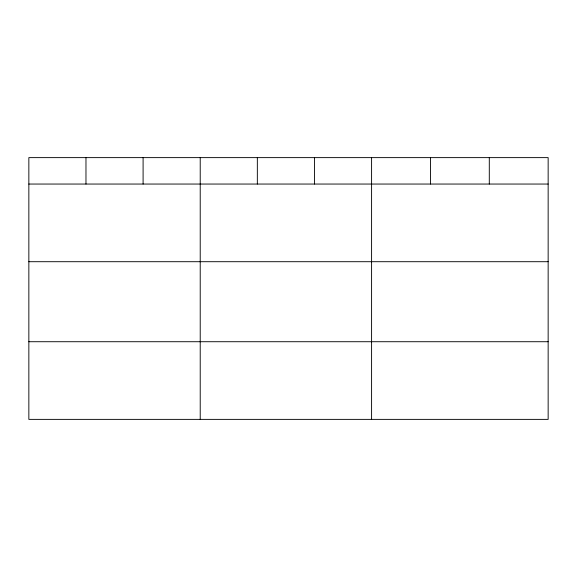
<?xml version="1.0" encoding="UTF-8"?>
<svg xmlns="http://www.w3.org/2000/svg" width="577" height="577" viewBox="0 0 577 577"><rect width="100%" height="100%" fill="white"/><g stroke="black" fill="none" stroke-linecap="round" stroke-linejoin="round"><path stroke-width="0.87" d="M548.15 261.706L548.15 157.622L28.85 157.622L28.85 419.378L548.15 419.378L548.15 261.706L28.85 261.706M28.85 184.049L548.15 184.049M28.85 341.721L548.15 341.721M489.296 157.622L489.296 184.049M430.442 157.622L430.442 184.049M371.588 157.622L371.588 419.378M314.465 157.622L314.465 184.049M257.342 157.622L257.342 184.049M200.219 157.622L200.219 419.378M143.096 157.622L143.096 184.049M85.973 157.622L85.973 184.049"/></g></svg>
